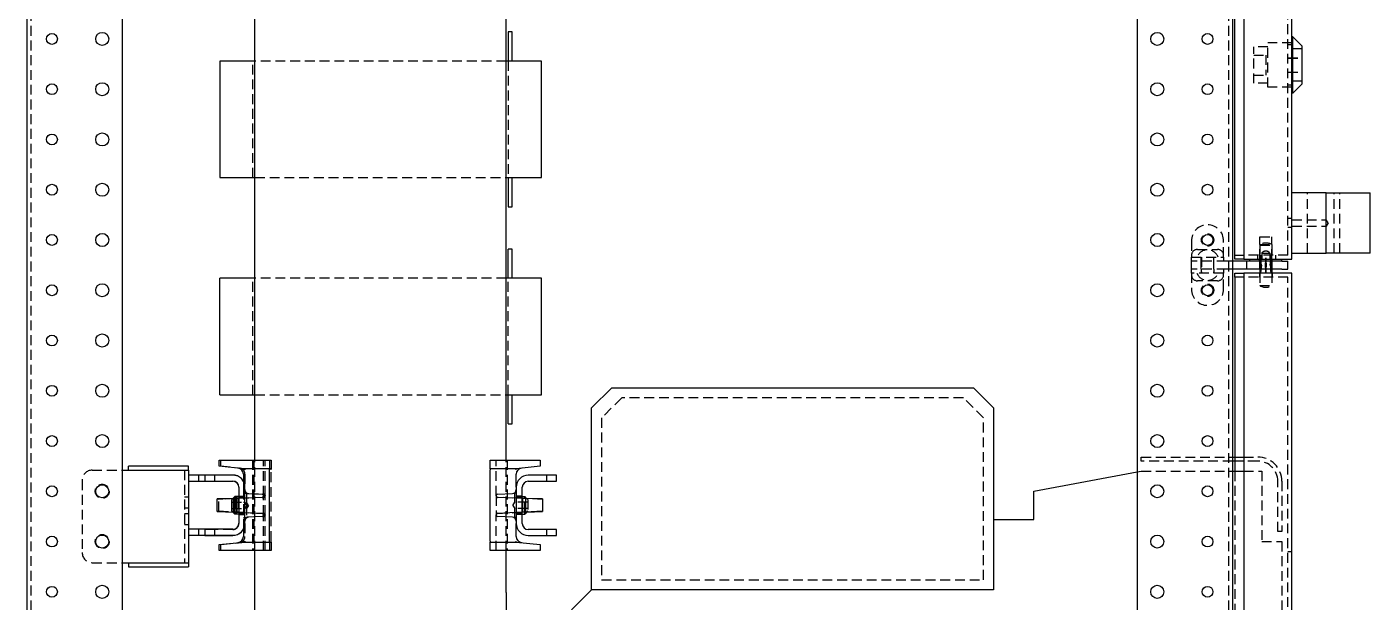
# Model space of a CAD drawing. Header units: millimetres. Extents: x -116965 to 323937, y 291661 to 566926.
# Drawn here: x -19694.9 to -19260.5, y 326257.5 to 326443.5 of the extents above; entities that cross this region are included whole.
import ezdxf

# ---------------------------------------------------------------- set-up
doc = ezdxf.new("R2010")
doc.units = ezdxf.units.MM
doc.linetypes.add('HIDDEN2', pattern=[4.7625, 3.175, -1.5875])
doc.layers.add('ALPHA', color=255, linetype='Continuous')
doc.layers.add('Pointille_Court', color=40, linetype='HIDDEN2', lineweight=25)

msp = doc.modelspace()

# ---------------------------------------------------------------- linework, layer by layer
at = {"layer": 'ALPHA'}
for p, q in [((-19694.934088, 326691.43863), (-19694.934088, 325911.43863)), ((-19664.059088, 326691.43863), (-19664.059088, 325911.43863)), ((-19335.809088, 326691.43863), (-19335.809088, 325911.43863)), ((-19304.934088, 326691.43863), (-19304.934088, 325911.43863)), ((-19304.284088, 326369.68863), (-19304.284088, 326492.53863)), ((-19301.359088, 326493.83863), (-19301.359088, 326368.38863)), ((-19285.759088, 326368.38863), (-19285.759088, 326493.83863)), ((-19621.159088, 326303.38863), (-19621.159088, 326486.36363)), ((-19539.909088, 326303.38863), (-19539.909088, 326486.36363)), ((-19539.259088, 326441.83863), (-19539.259088, 326432.41363)), ((-19537.959088, 326441.83863), (-19539.259088, 326441.83863)), ((-19537.959088, 326432.41363), (-19537.959088, 326441.83863)), ((-19285.434088, 326440.21363), (-19285.759088, 326440.21363)), ((-19282.509088, 326437.28863), (-19285.434088, 326440.21363)), ((-19285.434088, 326422.01363), (-19285.434088, 326440.21363)), ((-19282.509088, 326437.28863), (-19282.509088, 326424.93863)), ((-19621.159088, 326432.41363), (-19632.534088, 326432.41363)), ((-19632.534088, 326432.41363), (-19632.534088, 326394.71363)), ((-19528.534088, 326432.41363), (-19539.909088, 326432.41363)), ((-19528.534088, 326394.71363), (-19528.534088, 326432.41363)), ((-19282.509088, 326424.93863), (-19285.434088, 326422.01363)), ((-19285.434088, 326422.01363), (-19285.759088, 326422.01363)), ((-19632.534088, 326394.71363), (-19621.159088, 326394.71363)), ((-19539.909088, 326394.71363), (-19528.534088, 326394.71363)), ((-19539.259088, 326394.71363), (-19539.259088, 326385.28863)), ((-19537.959088, 326385.28863), (-19537.959088, 326394.71363)), ((-19274.709088, 326389.83863), (-19285.759088, 326389.83863)), ((-19274.709088, 326370.33863), (-19274.709088, 326389.83863)), ((-19274.709088, 326389.83863), (-19260.468759, 326389.83863)), ((-19260.468759, 326370.33863), (-19260.468759, 326389.83863)), ((-19539.259088, 326385.28863), (-19537.959088, 326385.28863)), ((-19539.259088, 326362.21363), (-19539.259088, 326371.63863)), ((-19537.959088, 326371.63863), (-19539.259088, 326371.63863)), ((-19537.959088, 326362.21363), (-19537.959088, 326371.63863)), ((-19300.384088, 326367.73863), (-19304.934088, 326367.73863)), ((-19304.284088, 326368.38863), (-19304.284088, 326369.68863)), ((-19304.284088, 326369.68863), (-19301.359088, 326369.68863)), ((-19301.359088, 326368.38863), (-19304.284088, 326368.38863)), ((-19301.359088, 326368.38863), (-19285.759088, 326368.38863)), ((-19300.384088, 326365.13863), (-19300.384088, 326367.73863)), ((-19289.009088, 326367.73863), (-19300.384088, 326367.73863)), ((-19299.409088, 326367.73863), (-19299.409088, 326368.38863)), ((-19289.009088, 326367.73863), (-19289.009088, 326368.38863)), ((-19289.009088, 326367.73863), (-19287.059088, 326367.73863)), ((-19287.059088, 326365.13863), (-19287.059088, 326367.73863)), ((-19285.759088, 326370.33863), (-19274.709088, 326370.33863)), ((-19260.468759, 326370.33863), (-19274.709088, 326370.33863)), ((-19632.534088, 326324.51363), (-19632.534088, 326362.21363)), ((-19621.159088, 326362.21363), (-19632.534088, 326362.21363)), ((-19528.534088, 326362.21363), (-19539.909088, 326362.21363)), ((-19528.534088, 326324.51363), (-19528.534088, 326362.21363)), ((-19300.384088, 326365.13863), (-19304.934088, 326365.13863)), ((-19304.284088, 326362.53863), (-19304.284088, 326363.83863)), ((-19304.284088, 326363.83863), (-19301.359088, 326363.83863)), ((-19304.284088, 326362.53863), (-19304.284088, 326304.36363)), ((-19301.359088, 326362.53863), (-19304.284088, 326362.53863)), ((-19285.759088, 326363.83863), (-19301.359088, 326363.83863)), ((-19301.359088, 326363.83863), (-19301.359088, 325978.38863)), ((-19289.009088, 326365.13863), (-19300.384088, 326365.13863)), ((-19296.159088, 326365.13863), (-19296.159088, 326363.83863)), ((-19292.259088, 326365.13863), (-19292.259088, 326363.83863)), ((-19289.009088, 326365.13863), (-19287.059088, 326365.13863)), ((-19285.759088, 325978.38863), (-19285.759088, 326363.83863)), ((-19632.534088, 326324.51363), (-19621.159088, 326324.51363)), ((-19539.909088, 326324.51363), (-19528.534088, 326324.51363)), ((-19539.259088, 326315.08863), (-19539.259088, 326324.51363)), ((-19537.959088, 326315.08863), (-19537.959088, 326324.51363)), ((-19512.284088, 326320.28863), (-19505.784088, 326326.78863)), ((-19505.784088, 326326.78863), (-19388.784088, 326326.78863)), ((-19388.784088, 326326.78863), (-19382.284088, 326320.28863)), ((-19512.284088, 326261.46363), (-19512.284088, 326320.28863)), ((-19382.284088, 326320.28863), (-19382.284088, 326261.46363)), ((-19539.259088, 326315.08863), (-19537.959088, 326315.08863)), ((-19662.109088, 326300.13863), (-19662.109088, 326301.43863)), ((-19642.609088, 326301.43863), (-19662.109088, 326301.43863)), ((-19642.609088, 326300.13863), (-19642.609088, 326301.43863)), ((-19632.696588, 326303.38863), (-19616.446588, 326303.38863)), ((-19632.696588, 326301.43863), (-19632.696588, 326303.38863)), ((-19624.896588, 326300.618816), (-19632.696588, 326301.43863)), ((-19616.446588, 326303.38863), (-19616.446588, 326300.61963)), ((-19545.109088, 326300.61963), (-19545.109088, 326303.38863)), ((-19545.109088, 326303.38863), (-19528.859088, 326303.38863)), ((-19528.859088, 326301.43863), (-19536.659088, 326300.618816)), ((-19528.859088, 326303.38863), (-19528.859088, 326301.43863)), ((-19304.934088, 326304.36363), (-19301.359088, 326304.36363)), ((-19301.359088, 326303.06363), (-19304.934088, 326303.06363)), ((-19304.284088, 326303.06363), (-19304.284088, 326299.81363)), ((-19664.059088, 326300.13863), (-19642.609088, 326300.13863)), ((-19642.609088, 326300.13863), (-19642.609088, 326270.23863)), ((-19639.359088, 326298.57863), (-19642.609088, 326298.57863)), ((-19642.609088, 326296.62863), (-19639.359088, 326296.62863)), ((-19639.359088, 326296.62863), (-19639.359088, 326298.57863)), ((-19628.309088, 326298.57863), (-19639.359088, 326298.57863)), ((-19639.359088, 326296.62863), (-19628.309088, 326296.62863)), ((-19637.409088, 326296.62863), (-19637.409088, 326296.56363)), ((-19637.409088, 326296.56363), (-19634.159088, 326296.56363)), ((-19634.159088, 326296.56363), (-19634.159088, 326296.62863)), ((-19634.159088, 326296.56363), (-19628.309088, 326296.56363)), ((-19616.446588, 326300.61963), (-19624.896588, 326300.61963)), ((-19624.896588, 326300.61963), (-19624.896588, 326300.618816)), ((-19624.896588, 326300.618816), (-19624.896588, 326300.29463)), ((-19624.896588, 326298.863029), (-19624.896588, 326296.566709)), ((-19616.446588, 326300.29463), (-19616.446588, 326300.61963)), ((-19616.446588, 326277.23263), (-19616.446588, 326300.29463)), ((-19536.659088, 326300.61963), (-19545.109088, 326300.61963)), ((-19545.109088, 326300.61963), (-19545.109088, 326300.29463)), ((-19545.109088, 326277.23263), (-19545.109088, 326300.29463)), ((-19536.659088, 326300.618816), (-19536.659088, 326300.61963)), ((-19536.659088, 326300.29463), (-19536.659088, 326300.618816)), ((-19536.659088, 326294.61363), (-19536.659088, 326298.863029)), ((-19526.909088, 326298.51363), (-19532.759088, 326298.51363)), ((-19532.759088, 326296.56363), (-19526.909088, 326296.56363)), ((-19526.909088, 326298.51363), (-19526.909088, 326296.56363)), ((-19523.659088, 326298.51363), (-19526.909088, 326298.51363)), ((-19526.909088, 326296.56363), (-19523.659088, 326296.56363)), ((-19523.659088, 326296.56363), (-19523.659088, 326298.51363)), ((-19369.284088, 326293.31363), (-19335.809088, 326299.570639)), ((-19304.934088, 326299.81363), (-19301.359088, 326299.81363)), ((-19626.359088, 326294.67863), (-19626.359088, 326282.97863)), ((-19624.409088, 326282.97863), (-19624.409088, 326294.67863)), ((-19623.641958, 326292.573802), (-19618.867075, 326292.407059)), ((-19542.688602, 326292.407059), (-19537.913719, 326292.573802)), ((-19536.659088, 326294.61363), (-19536.659088, 326282.91363)), ((-19534.709088, 326282.91363), (-19534.709088, 326294.61363)), ((-19369.284088, 326284.21363), (-19369.284088, 326293.31363)), ((-19628.266127, 326291.01659), (-19633.346588, 326290.837948)), ((-19627.951588, 326290.948195), (-19633.346588, 326290.71363)), ((-19633.346588, 326290.71363), (-19633.346588, 326290.837948)), ((-19633.346588, 326286.81363), (-19633.346588, 326290.71363)), ((-19628.351929, 326290.930789), (-19627.659088, 326291.62363)), ((-19626.976588, 326290.990586), (-19627.951588, 326290.948195)), ((-19627.951588, 326290.948195), (-19627.951588, 326286.579064)), ((-19626.359088, 326291.62363), (-19627.659088, 326291.62363)), ((-19627.659088, 326291.62363), (-19627.659088, 326290.960912)), ((-19626.359088, 326291.017434), (-19626.976588, 326290.990586)), ((-19626.976588, 326290.990586), (-19626.976588, 326286.536673)), ((-19618.862913, 326291.343355), (-19624.409088, 326291.102216)), ((-19618.396588, 326291.919856), (-19618.396588, 326291.830394)), ((-19543.159088, 326291.834289), (-19543.159088, 326291.919856)), ((-19536.659088, 326291.135072), (-19542.688719, 326291.34709)), ((-19534.709088, 326291.62363), (-19533.896588, 326291.62363)), ((-19534.579088, 326291.061934), (-19534.709088, 326291.066505)), ((-19534.579088, 326291.061934), (-19534.579088, 326286.64589)), ((-19533.604088, 326291.02765), (-19534.579088, 326291.061934)), ((-19533.289549, 326291.01659), (-19533.896588, 326291.62363)), ((-19533.896588, 326291.037935), (-19533.896588, 326291.62363)), ((-19528.209088, 326290.837948), (-19533.604088, 326291.02765)), ((-19533.604088, 326291.02765), (-19533.604088, 326286.700692)), ((-19528.209088, 326290.837948), (-19528.209088, 326287.003932)), ((-19633.346588, 326286.81363), (-19627.951588, 326286.579064)), ((-19628.351929, 326286.59647), (-19627.659088, 326285.90363)), ((-19627.951588, 326286.579064), (-19626.976588, 326286.536673)), ((-19627.659088, 326286.566347), (-19627.659088, 326285.90363)), ((-19626.359088, 326285.90363), (-19627.659088, 326285.90363)), ((-19626.976588, 326286.536673), (-19626.359088, 326286.509825)), ((-19624.409088, 326286.425043), (-19618.862913, 326286.183904)), ((-19618.867075, 326285.1202), (-19623.641958, 326284.953457)), ((-19618.396588, 326285.696865), (-19618.396588, 326285.607403)), ((-19543.159088, 326285.607403), (-19543.159088, 326285.702761)), ((-19542.698946, 326286.189493), (-19536.659088, 326286.528978)), ((-19537.913719, 326284.953457), (-19542.688602, 326285.1202)), ((-19534.709088, 326286.638583), (-19534.579088, 326286.64589)), ((-19534.709088, 326285.90363), (-19533.896588, 326285.90363)), ((-19534.579088, 326286.64589), (-19533.604088, 326286.700692)), ((-19533.069476, 326286.730742), (-19533.896588, 326285.90363)), ((-19533.896588, 326285.90363), (-19533.896588, 326286.684252)), ((-19533.604088, 326286.700692), (-19528.209088, 326287.003932)), ((-19533.203747, 326286.59647), (-19528.209088, 326286.81363)), ((-19528.209088, 326287.003932), (-19528.209088, 326286.81363)), ((-19382.284088, 326284.21363), (-19369.284088, 326284.21363)), ((-19639.359088, 326281.02863), (-19642.609088, 326281.02863)), ((-19639.359088, 326279.07863), (-19639.359088, 326281.02863)), ((-19628.309088, 326281.02863), (-19639.359088, 326281.02863)), ((-19624.896588, 326281.02555), (-19624.896588, 326278.66423)), ((-19624.409088, 326282.91363), (-19624.409088, 326282.97863)), ((-19536.659088, 326278.66423), (-19536.659088, 326282.91363)), ((-19526.909088, 326280.96363), (-19532.759088, 326280.96363)), ((-19526.909088, 326280.96363), (-19526.909088, 326279.01363)), ((-19523.659088, 326280.96363), (-19526.909088, 326280.96363)), ((-19523.659088, 326279.01363), (-19523.659088, 326280.96363)), ((-19642.609088, 326279.07863), (-19639.359088, 326279.07863)), ((-19639.359088, 326279.07863), (-19628.309088, 326279.07863)), ((-19637.409088, 326279.07863), (-19637.409088, 326279.01363)), ((-19637.409088, 326279.01363), (-19634.159088, 326279.01363)), ((-19634.159088, 326279.01363), (-19634.159088, 326279.07863)), ((-19634.159088, 326279.01363), (-19628.309088, 326279.01363)), ((-19632.696588, 326276.08863), (-19624.896588, 326276.908443)), ((-19632.696588, 326274.13863), (-19632.696588, 326276.08863)), ((-19624.896588, 326277.23263), (-19624.896588, 326276.908443)), ((-19624.896588, 326276.908443), (-19624.896588, 326276.90763)), ((-19624.896588, 326276.90763), (-19616.446588, 326276.90763)), ((-19616.446588, 326276.90763), (-19616.446588, 326277.23263)), ((-19616.446588, 326276.90763), (-19616.446588, 326274.13863)), ((-19545.109088, 326277.23263), (-19545.109088, 326276.90763)), ((-19545.109088, 326274.13863), (-19545.109088, 326276.90763)), ((-19545.109088, 326276.90763), (-19536.659088, 326276.90763)), ((-19536.659088, 326276.908443), (-19536.659088, 326277.23263)), ((-19536.659088, 326276.90763), (-19536.659088, 326276.908443)), ((-19536.659088, 326276.908443), (-19528.859088, 326276.08863)), ((-19532.759088, 326279.01363), (-19526.909088, 326279.01363)), ((-19528.859088, 326276.08863), (-19528.859088, 326274.13863)), ((-19526.909088, 326279.01363), (-19523.659088, 326279.01363)), ((-19616.446588, 326274.13863), (-19632.696588, 326274.13863)), ((-19621.159088, 326260.604115), (-19621.159088, 326274.13863)), ((-19528.859088, 326274.13863), (-19545.109088, 326274.13863)), ((-19539.909088, 326260.604115), (-19539.909088, 326274.13863)), ((-19664.059088, 326270.23863), (-19642.609088, 326270.23863)), ((-19662.109088, 326270.23863), (-19662.109088, 326268.93863)), ((-19662.109088, 326268.93863), (-19642.609088, 326268.93863)), ((-19642.609088, 326270.23863), (-19642.609088, 326268.93863)), ((-19621.159088, 326254.858872), (-19621.159088, 326260.604115)), ((-19539.909088, 326260.604115), (-19539.909088, 326254.858872)), ((-19518.784088, 326254.96363), (-19512.284088, 326261.46363)), ((-19382.284088, 326261.46363), (-19512.284088, 326261.46363))]:
    msp.add_line(p, q, dxfattribs=at)
for centre, radius in [((-19686.809088, 326439.56363), 1.755), ((-19670.559088, 326439.56363), 2.1125), ((-19329.309088, 326439.56363), 2.1125), ((-19313.059088, 326439.56363), 1.755), ((-19686.809088, 326423.31363), 1.755), ((-19670.559088, 326423.31363), 2.1125), ((-19329.309088, 326423.31363), 2.1125), ((-19313.059088, 326423.31363), 1.755), ((-19686.809088, 326407.06363), 1.755), ((-19670.559088, 326407.06363), 2.1125), ((-19329.309088, 326407.06363), 2.1125), ((-19313.059088, 326407.06363), 1.755), ((-19686.809088, 326390.81363), 1.755), ((-19670.559088, 326390.81363), 2.1125), ((-19329.309088, 326390.81363), 2.1125), ((-19313.059088, 326390.81363), 1.755), ((-19686.809088, 326374.56363), 1.755), ((-19670.559088, 326374.56363), 2.1125), ((-19329.309088, 326374.56363), 2.1125), ((-19313.059088, 326374.56363), 1.755), ((-19686.809088, 326358.31363), 1.755), ((-19670.559088, 326358.31363), 2.1125), ((-19329.309088, 326358.31363), 2.1125), ((-19313.059088, 326358.31363), 1.755), ((-19686.809088, 326342.06363), 1.755), ((-19670.559088, 326342.06363), 2.1125), ((-19329.309088, 326342.06363), 2.1125), ((-19313.059088, 326342.06363), 1.755), ((-19686.809088, 326325.81363), 1.755), ((-19670.559088, 326325.81363), 2.1125), ((-19329.309088, 326325.81363), 2.1125), ((-19313.059088, 326325.81363), 1.755), ((-19686.809088, 326309.56363), 1.755), ((-19670.559088, 326309.56363), 2.1125), ((-19329.309088, 326309.56363), 2.1125), ((-19313.059088, 326309.56363), 1.755), ((-19686.809088, 326293.31363), 1.755), ((-19670.559088, 326293.31363), 2.1125), ((-19329.309088, 326293.31363), 2.1125), ((-19313.059088, 326293.31363), 1.755), ((-19670.559088, 326277.06363), 2.1125), ((-19329.309088, 326277.06363), 2.1125), ((-19686.809088, 326277.06363), 1.755), ((-19313.059088, 326277.06363), 1.755), ((-19686.809088, 326260.81363), 1.755), ((-19670.559088, 326260.81363), 2.1125), ((-19329.309088, 326260.81363), 2.1125), ((-19313.059088, 326260.81363), 1.755)]:
    msp.add_circle(centre, radius, dxfattribs=at)
for centre, radius, start, end in [((-19628.309088, 326294.67863), 3.9, 0, 90), ((-19628.309088, 326294.67863), 1.95, 0, 90), ((-19628.309088, 326294.61363), 1.95, 0, 90), ((-19626.846588, 326298.863029), 1.95, 0, 84), ((-19534.709088, 326298.863029), 1.95, 96, 180), ((-19532.759088, 326294.61363), 3.9, 90, 180), ((-19532.759088, 326294.61363), 1.95, 90, 180), ((-19623.596588, 326293.87301), 1.3, 231.31781254, 268), ((-19618.884088, 326291.919856), 0.4875, 0, 88), ((-19542.671588, 326291.919856), 0.4875, 92, 180), ((-19537.959088, 326293.87301), 1.3, 272, 0), ((-19618.884088, 326291.830394), 0.4875, 272.48955292, 0), ((-19542.671588, 326291.834289), 0.4875, 180, 267.98615763), ((-19623.596588, 326283.654249), 1.3, 92, 128.68218746), ((-19618.884088, 326285.607403), 0.4875, 272, 0), ((-19618.884088, 326285.696865), 0.4875, 0, 87.51044708), ((-19542.671588, 326285.702761), 0.4875, 93.21706885, 180), ((-19542.671588, 326285.607403), 0.4875, 180, 268), ((-19537.959088, 326283.654249), 1.3, 0, 88), ((-19628.309088, 326282.97863), 1.95, 270, 0), ((-19628.309088, 326282.97863), 3.9, 270, 0), ((-19628.309088, 326282.91363), 3.9, 270, 0), ((-19532.759088, 326282.91363), 3.9, 180, 270), ((-19532.759088, 326282.91363), 1.95, 180, 270), ((-19626.846588, 326278.66423), 1.95, 276, 0), ((-19534.709088, 326278.66423), 1.95, 180, 264)]:
    msp.add_arc(centre, radius, start, end, dxfattribs=at)
for major_axis, ratio, start_param, end_param in [((0.162431, 24.917985), 0.0779847629, 2.1257914248, 2.1777898095), ((-1.765627, -24.917919), 0.0332164699, 5.2692293627, 5.3212277474), ((1.765627, -24.917919), 0.0332164699, 0.9619575598, 1.0139559445), ((-0.162431, 24.917985), 0.0779847629, 4.1053954977, 4.1573938823)]:
    msp.add_ellipse((-19294.209088, 326378.258125), major_axis=major_axis, ratio=ratio, start_param=start_param, end_param=end_param, dxfattribs=at)
at = {"layer": 'Pointille_Court'}
for p, q in [((-19693.634088, 326691.43863), (-19693.634088, 325911.43863)), ((-19306.234088, 326691.43863), (-19306.234088, 325911.43863)), ((-19287.059088, 326369.68863), (-19287.059088, 326492.53863)), ((-19293.559088, 326436.96363), (-19298.109088, 326436.96363)), ((-19298.109088, 326425.26363), (-19298.109088, 326436.96363)), ((-19285.759088, 326438.26363), (-19293.559088, 326438.26363)), ((-19293.559088, 326423.96363), (-19293.559088, 326438.26363)), ((-19285.759088, 326437.61363), (-19287.059088, 326437.61363)), ((-19282.509088, 326436.31363), (-19287.059088, 326436.31363)), ((-19621.809088, 326394.71363), (-19621.809088, 326432.41363)), ((-19539.909088, 326432.41363), (-19621.159088, 326432.41363)), ((-19539.259088, 326432.41363), (-19539.259088, 326394.71363)), ((-19298.109088, 326434.36363), (-19294.209088, 326434.36363)), ((-19294.209088, 326434.36363), (-19294.209088, 326427.86363)), ((-19287.059088, 326433.422063), (-19282.509088, 326433.422063)), ((-19287.059088, 326433.354698), (-19282.509088, 326433.354698)), ((-19298.109088, 326427.86363), (-19294.209088, 326427.86363)), ((-19287.059088, 326428.872561), (-19282.509088, 326428.872561)), ((-19287.059088, 326428.805196), (-19282.509088, 326428.805196)), ((-19293.559088, 326425.26363), (-19298.109088, 326425.26363)), ((-19285.759088, 326423.96363), (-19293.559088, 326423.96363)), ((-19282.509088, 326425.91363), (-19287.059088, 326425.91363)), ((-19285.759088, 326424.61363), (-19287.059088, 326424.61363)), ((-19621.159088, 326394.71363), (-19539.909088, 326394.71363)), ((-19280.688493, 326370.33863), (-19280.688493, 326389.83863)), ((-19272.088875, 326370.33863), (-19272.088875, 326389.83863)), ((-19270.218759, 326370.33863), (-19270.218759, 326389.83863)), ((-19285.759088, 326381.55113), (-19287.059088, 326381.55113)), ((-19285.759088, 326381.12863), (-19274.709088, 326381.12863)), ((-19285.759088, 326379.04863), (-19274.709088, 326379.04863)), ((-19274.084193, 326380.08863), (-19274.709088, 326381.12863)), ((-19274.084193, 326380.08863), (-19274.709088, 326379.04863)), ((-19296.126574, 326368.38863), (-19296.126574, 326375.53863)), ((-19296.126574, 326375.53863), (-19292.291574, 326375.53863)), ((-19292.291574, 326368.38863), (-19292.291574, 326375.53863)), ((-19285.759088, 326378.62613), (-19287.059088, 326378.62613)), ((-19318.259088, 326374.23863), (-19318.259088, 326369.03863)), ((-19316.309088, 326371.50863), (-19309.809088, 326371.50863)), ((-19307.859088, 326369.03863), (-19307.859088, 326374.23863)), ((-19296.159088, 326373.06863), (-19296.159088, 326365.13863)), ((-19296.159088, 326373.06863), (-19292.259088, 326373.06863)), ((-19296.126574, 326372.93863), (-19292.291574, 326372.93863)), ((-19292.259088, 326373.06863), (-19292.259088, 326365.13863)), ((-19318.259088, 326369.03863), (-19307.859088, 326369.03863)), ((-19318.259088, 326367.73863), (-19318.259088, 326369.03863)), ((-19318.259088, 326365.13863), (-19318.259088, 326367.73863)), ((-19306.884088, 326367.73863), (-19318.259088, 326367.73863)), ((-19315.074088, 326367.73863), (-19315.074088, 326369.03863)), ((-19315.074088, 326365.13863), (-19315.074088, 326367.73863)), ((-19315.009088, 326369.03863), (-19315.009088, 326363.83863)), ((-19311.109088, 326369.03863), (-19311.109088, 326363.83863)), ((-19311.044088, 326367.73863), (-19311.044088, 326369.03863)), ((-19311.044088, 326365.13863), (-19311.044088, 326367.73863)), ((-19307.859088, 326369.03863), (-19307.859088, 326367.73863)), ((-19304.934088, 326367.73863), (-19306.884088, 326367.73863)), ((-19287.059088, 326369.68863), (-19301.359088, 326369.68863)), ((-19296.809088, 326368.38863), (-19296.809088, 326369.68863)), ((-19296.224088, 326367.73863), (-19296.224088, 326368.38863)), ((-19296.159088, 326365.13863), (-19296.159088, 326367.73863)), ((-19295.614454, 326366.43863), (-19295.997974, 326366.481811)), ((-19295.997974, 326366.395448), (-19295.614454, 326366.43863)), ((-19295.996444, 326366.43863), (-19295.777966, 326366.43863)), ((-19295.614454, 326366.43863), (-19295.994901, 326366.481929)), ((-19295.614454, 326366.43863), (-19295.994901, 326366.39533)), ((-19295.614454, 326366.43863), (-19295.897838, 326368.821963)), ((-19295.614454, 326366.43863), (-19295.897838, 326364.055296)), ((-19295.78025, 326366.481929), (-19295.614454, 326366.43863)), ((-19295.78025, 326366.39533), (-19295.614454, 326366.43863)), ((-19295.614454, 326366.43863), (-19295.777966, 326366.43863)), ((-19295.775684, 326366.481811), (-19295.614454, 326366.43863)), ((-19295.614454, 326366.43863), (-19295.775684, 326366.395448)), ((-19295.671588, 326368.38863), (-19295.671588, 326369.68863)), ((-19295.509088, 326370.33863), (-19295.509088, 326368.38863)), ((-19295.509088, 326370.33863), (-19292.909088, 326370.33863)), ((-19294.431378, 326366.481811), (-19294.209088, 326366.43863)), ((-19294.209088, 326366.43863), (-19294.431378, 326366.395448)), ((-19294.209088, 326366.43863), (-19294.427566, 326366.43863)), ((-19294.423739, 326366.481929), (-19294.209088, 326366.43863)), ((-19294.423739, 326366.39533), (-19294.209088, 326366.43863)), ((-19294.209088, 326366.43863), (-19294.209088, 326368.821963)), ((-19294.209088, 326366.43863), (-19293.994438, 326366.481929)), ((-19294.209088, 326366.43863), (-19293.986798, 326366.481811)), ((-19294.209088, 326366.43863), (-19294.209088, 326364.055296)), ((-19293.99061, 326366.43863), (-19294.209088, 326366.43863)), ((-19293.986798, 326366.395448), (-19294.209088, 326366.43863)), ((-19294.209088, 326366.43863), (-19293.994438, 326366.39533)), ((-19292.909088, 326370.33863), (-19292.909088, 326368.38863)), ((-19292.803723, 326366.43863), (-19292.520339, 326368.821963)), ((-19292.803723, 326366.43863), (-19292.637926, 326366.481929)), ((-19292.423276, 326366.481929), (-19292.803723, 326366.43863)), ((-19292.420202, 326366.481811), (-19292.803723, 326366.43863)), ((-19292.803723, 326366.43863), (-19292.642492, 326366.481811)), ((-19292.803723, 326366.43863), (-19292.520339, 326364.055296)), ((-19292.64021, 326366.43863), (-19292.803723, 326366.43863)), ((-19292.423276, 326366.39533), (-19292.803723, 326366.43863)), ((-19292.803723, 326366.43863), (-19292.420202, 326366.395448)), ((-19292.642492, 326366.395448), (-19292.803723, 326366.43863)), ((-19292.803723, 326366.43863), (-19292.637926, 326366.39533)), ((-19292.746588, 326368.38863), (-19292.746588, 326369.68863)), ((-19292.64021, 326366.43863), (-19292.421733, 326366.43863)), ((-19292.259088, 326365.13863), (-19292.259088, 326367.73863)), ((-19292.194088, 326367.73863), (-19292.194088, 326368.38863)), ((-19290.959088, 326368.38863), (-19290.959088, 326369.68863)), ((-19621.809088, 326324.51363), (-19621.809088, 326362.21363)), ((-19539.909088, 326362.21363), (-19621.159088, 326362.21363)), ((-19539.259088, 326324.51363), (-19539.259088, 326362.21363)), ((-19306.884088, 326365.13863), (-19318.259088, 326365.13863)), ((-19318.259088, 326363.83863), (-19318.259088, 326365.13863)), ((-19318.259088, 326363.83863), (-19318.259088, 326358.63863)), ((-19307.859088, 326363.83863), (-19318.259088, 326363.83863)), ((-19315.074088, 326365.13863), (-19315.074088, 326363.83863)), ((-19311.044088, 326365.13863), (-19311.044088, 326363.83863)), ((-19307.859088, 326365.13863), (-19307.859088, 326363.83863)), ((-19307.859088, 326358.63863), (-19307.859088, 326363.83863)), ((-19304.934088, 326365.13863), (-19306.884088, 326365.13863)), ((-19287.059088, 326362.53863), (-19301.359088, 326362.53863)), ((-19296.224088, 326363.83863), (-19296.224088, 326362.53863)), ((-19296.159088, 326363.83863), (-19296.159088, 326359.80863)), ((-19292.259088, 326363.83863), (-19292.259088, 326359.80863)), ((-19292.194088, 326363.83863), (-19292.194088, 326362.53863)), ((-19287.059088, 325979.68863), (-19287.059088, 326362.53863)), ((-19309.809088, 326361.36863), (-19316.309088, 326361.36863)), ((-19296.159088, 326359.80863), (-19292.259088, 326359.80863)), ((-19621.159088, 326324.51363), (-19539.909088, 326324.51363)), ((-19502.534088, 326323.53863), (-19509.034088, 326317.03863)), ((-19392.034088, 326323.53863), (-19502.534088, 326323.53863)), ((-19385.534088, 326317.03863), (-19392.034088, 326323.53863)), ((-19509.034088, 326317.03863), (-19509.034088, 326264.71363)), ((-19385.534088, 326264.71363), (-19385.534088, 326317.03863)), ((-19632.209088, 326301.43863), (-19632.209088, 326303.38863)), ((-19624.409088, 326300.618816), (-19632.209088, 326301.43863)), ((-19621.971588, 326303.38863), (-19621.971588, 326274.13863)), ((-19621.646588, 326303.38863), (-19621.646588, 326274.13863)), ((-19621.484088, 326303.38863), (-19621.484088, 326274.13863)), ((-19621.159088, 326274.13863), (-19621.159088, 326303.38863)), ((-19618.396588, 326291.919856), (-19618.396588, 326303.38863)), ((-19617.909088, 326291.919856), (-19617.909088, 326303.38863)), ((-19616.446588, 326303.38863), (-19615.959088, 326303.38863)), ((-19615.959088, 326303.38863), (-19615.959088, 326300.61963)), ((-19543.159088, 326291.919856), (-19543.159088, 326303.38863)), ((-19539.909088, 326274.13863), (-19539.909088, 326303.38863)), ((-19539.584088, 326303.38863), (-19539.584088, 326274.13863)), ((-19334.509088, 326304.36363), (-19304.934088, 326304.36363)), ((-19334.509088, 326303.06363), (-19334.509088, 326304.36363)), ((-19304.934088, 326303.06363), (-19334.509088, 326303.06363)), ((-19304.284088, 326304.36363), (-19304.284088, 326303.06363)), ((-19301.359088, 326304.36363), (-19296.809088, 326304.36363)), ((-19296.809088, 326303.06363), (-19301.359088, 326303.06363)), ((-19677.059088, 326296.88863), (-19677.059088, 326273.48863)), ((-19673.809088, 326300.13863), (-19664.059088, 326300.13863)), ((-19643.909088, 326300.13863), (-19643.909088, 326270.23863)), ((-19637.409088, 326298.51363), (-19637.409088, 326296.62863)), ((-19634.159088, 326298.51363), (-19637.409088, 326298.51363)), ((-19634.159088, 326296.62863), (-19634.159088, 326298.51363)), ((-19628.309088, 326298.51363), (-19634.159088, 326298.51363)), ((-19624.896588, 326296.566709), (-19624.896588, 326293.87301)), ((-19624.409088, 326300.61963), (-19624.409088, 326300.618816)), ((-19624.409088, 326300.618816), (-19624.409088, 326300.29463)), ((-19624.409088, 326298.863029), (-19624.409088, 326294.67863)), ((-19615.959088, 326300.61963), (-19616.446588, 326300.61963)), ((-19615.959088, 326300.29463), (-19615.959088, 326300.61963)), ((-19615.959088, 326277.23263), (-19615.959088, 326300.29463)), ((-19335.809088, 326299.570639), (-19334.509088, 326299.81363)), ((-19334.509088, 326299.81363), (-19304.934088, 326299.81363)), ((-19304.284088, 326299.81363), (-19304.284088, 326041.43863)), ((-19301.359088, 326299.81363), (-19295.509088, 326299.81363)), ((-19295.509088, 326299.81363), (-19295.509088, 326277.06363)), ((-19290.309088, 326280.31363), (-19290.309088, 326296.56363)), ((-19289.009088, 326296.56363), (-19289.009088, 326280.31363)), ((-19624.896588, 326293.87301), (-19624.896588, 326283.654249)), ((-19624.896588, 326292.66363), (-19624.409088, 326292.66363)), ((-19624.409088, 326292.66363), (-19623.921588, 326292.66363)), ((-19623.921588, 326292.66363), (-19623.921588, 326288.76363)), ((-19623.154458, 326292.573802), (-19618.379575, 326292.407059)), ((-19536.659088, 326292.66363), (-19537.146588, 326292.66363)), ((-19537.146588, 326284.86363), (-19537.146588, 326292.66363)), ((-19642.609088, 326291.46113), (-19643.909088, 326291.46113)), ((-19642.609088, 326287.88613), (-19643.909088, 326287.88613)), ((-19618.379457, 326291.34709), (-19632.859088, 326290.837948)), ((-19627.464088, 326290.948195), (-19632.859088, 326290.71363)), ((-19632.859088, 326290.71363), (-19632.859088, 326290.837948)), ((-19632.859088, 326286.81363), (-19632.859088, 326290.71363)), ((-19628.634088, 326290.64863), (-19628.351929, 326290.930789)), ((-19628.634088, 326288.76363), (-19628.634088, 326290.64863)), ((-19628.634088, 326289.80363), (-19624.896588, 326289.80363)), ((-19628.634088, 326286.87863), (-19628.634088, 326288.76363)), ((-19618.866957, 326291.34709), (-19628.266127, 326291.01659)), ((-19628.146588, 326290.64863), (-19627.171588, 326291.62363)), ((-19628.146588, 326288.76363), (-19628.146588, 326290.64863)), ((-19628.146588, 326286.87863), (-19628.146588, 326288.76363)), ((-19627.951588, 326291.02765), (-19627.951588, 326290.948195)), ((-19627.659088, 326290.960912), (-19627.659088, 326288.76363)), ((-19627.659088, 326288.76363), (-19627.659088, 326286.566347)), ((-19627.464088, 326291.02765), (-19627.464088, 326290.948195)), ((-19626.489088, 326290.990586), (-19627.464088, 326290.948195)), ((-19627.464088, 326290.948195), (-19627.464088, 326286.579064)), ((-19627.171588, 326291.62363), (-19627.171588, 326288.76363)), ((-19627.171588, 326288.76363), (-19627.171588, 326285.90363)), ((-19626.976588, 326290.990586), (-19626.976588, 326291.061934)), ((-19618.375413, 326291.343355), (-19626.489088, 326290.990586)), ((-19626.489088, 326290.990586), (-19626.489088, 326291.061934)), ((-19626.489088, 326290.990586), (-19626.489088, 326286.536673)), ((-19626.359088, 326291.78613), (-19624.409088, 326291.78613)), ((-19626.359088, 326291.75363), (-19624.409088, 326291.75363)), ((-19626.359088, 326291.72113), (-19624.409088, 326291.72113)), ((-19626.359088, 326291.68863), (-19624.409088, 326291.68863)), ((-19624.896588, 326291.62363), (-19626.359088, 326291.62363)), ((-19626.359088, 326291.59113), (-19624.409088, 326291.59113)), ((-19626.359088, 326291.52613), (-19624.409088, 326291.52613)), ((-19624.409088, 326291.102216), (-19626.359088, 326291.017434)), ((-19624.409088, 326291.62363), (-19624.896588, 326291.62363)), ((-19624.896588, 326289.80363), (-19624.409088, 326289.80363)), ((-19623.784193, 326288.76363), (-19624.409088, 326289.80363)), ((-19623.784193, 326288.76363), (-19624.409088, 326287.72363)), ((-19623.296693, 326288.76363), (-19623.921588, 326289.80363)), ((-19623.296693, 326288.76363), (-19623.921588, 326287.72363)), ((-19623.921588, 326288.76363), (-19623.921588, 326284.86363)), ((-19618.396588, 326285.696865), (-19618.396588, 326291.830394)), ((-19617.909088, 326291.919856), (-19617.909088, 326291.830394)), ((-19617.909088, 326285.696865), (-19617.909088, 326291.830394)), ((-19543.159088, 326291.834289), (-19543.159088, 326285.702761)), ((-19528.209088, 326290.71363), (-19542.692764, 326291.343355)), ((-19537.771483, 326288.76363), (-19537.146588, 326289.80363)), ((-19537.771483, 326288.76363), (-19537.146588, 326287.72363)), ((-19534.709088, 326291.72113), (-19536.659088, 326291.72113)), ((-19534.709088, 326291.68863), (-19536.659088, 326291.68863)), ((-19536.659088, 326291.62363), (-19534.709088, 326291.62363)), ((-19534.709088, 326291.52613), (-19536.659088, 326291.52613)), ((-19534.709088, 326291.066505), (-19536.659088, 326291.135072)), ((-19532.921588, 326289.80363), (-19536.659088, 326289.80363)), ((-19533.896588, 326286.684252), (-19533.896588, 326291.037935)), ((-19532.921588, 326290.64863), (-19533.289549, 326291.01659)), ((-19532.921588, 326290.64863), (-19532.921588, 326286.87863)), ((-19642.609088, 326286.06613), (-19643.909088, 326286.06613)), ((-19633.346588, 326287.003932), (-19618.85673, 326286.189493)), ((-19632.859088, 326287.003932), (-19618.36923, 326286.189493)), ((-19632.859088, 326286.81363), (-19627.464088, 326286.579064)), ((-19628.634088, 326287.72363), (-19624.896588, 326287.72363)), ((-19628.634088, 326286.87863), (-19628.351929, 326286.59647)), ((-19628.146588, 326286.87863), (-19627.171588, 326285.90363)), ((-19627.464088, 326286.579064), (-19626.489088, 326286.536673)), ((-19626.489088, 326286.536673), (-19618.375413, 326286.183904)), ((-19626.359088, 326286.509825), (-19624.409088, 326286.425043)), ((-19626.359088, 326286.06613), (-19624.409088, 326286.06613)), ((-19626.359088, 326286.00113), (-19624.409088, 326286.00113)), ((-19626.359088, 326285.90363), (-19624.409088, 326285.90363)), ((-19626.359088, 326285.87113), (-19624.409088, 326285.87113)), ((-19626.359088, 326285.83863), (-19624.409088, 326285.83863)), ((-19626.359088, 326285.80613), (-19624.409088, 326285.80613)), ((-19624.896588, 326287.72363), (-19624.409088, 326287.72363)), ((-19624.896588, 326284.86363), (-19624.409088, 326284.86363)), ((-19624.896588, 326283.654249), (-19624.896588, 326281.02555)), ((-19624.409088, 326284.86363), (-19623.921588, 326284.86363)), ((-19618.379575, 326285.1202), (-19623.154458, 326284.953457)), ((-19618.396588, 326274.13863), (-19618.396588, 326285.607403)), ((-19617.909088, 326285.696865), (-19617.909088, 326285.607403)), ((-19617.909088, 326274.13863), (-19617.909088, 326285.607403)), ((-19543.159088, 326274.13863), (-19543.159088, 326285.607403)), ((-19542.692764, 326286.183904), (-19533.203747, 326286.59647)), ((-19536.659088, 326284.86363), (-19537.146588, 326284.86363)), ((-19532.921588, 326287.72363), (-19536.659088, 326287.72363)), ((-19536.659088, 326286.528978), (-19534.709088, 326286.638583)), ((-19534.709088, 326286.00113), (-19536.659088, 326286.00113)), ((-19536.659088, 326285.90363), (-19534.709088, 326285.90363)), ((-19534.709088, 326285.83863), (-19536.659088, 326285.83863)), ((-19534.709088, 326285.80613), (-19536.659088, 326285.80613)), ((-19534.579088, 326286.64589), (-19534.579088, 326286.536673)), ((-19533.604088, 326286.700692), (-19533.604088, 326286.579064)), ((-19532.921588, 326286.87863), (-19533.069476, 326286.730742)), ((-19642.609088, 326282.49113), (-19643.909088, 326282.49113)), ((-19637.409088, 326280.96363), (-19637.409088, 326279.07863)), ((-19634.159088, 326280.96363), (-19637.409088, 326280.96363)), ((-19634.159088, 326279.07863), (-19634.159088, 326280.96363)), ((-19628.309088, 326280.96363), (-19634.159088, 326280.96363)), ((-19626.359088, 326282.97863), (-19626.359088, 326282.91363)), ((-19624.409088, 326282.91363), (-19624.409088, 326278.66423)), ((-19289.009088, 326280.31363), (-19290.309088, 326280.31363)), ((-19632.209088, 326276.08863), (-19624.409088, 326276.908443)), ((-19632.209088, 326274.13863), (-19632.209088, 326276.08863)), ((-19624.409088, 326277.23263), (-19624.409088, 326276.908443)), ((-19624.409088, 326276.908443), (-19624.409088, 326276.90763)), ((-19616.446588, 326276.90763), (-19615.959088, 326276.90763)), ((-19615.959088, 326276.90763), (-19615.959088, 326277.23263)), ((-19615.959088, 326276.90763), (-19615.959088, 326274.13863)), ((-19295.509088, 326277.06363), (-19289.009088, 326277.06363)), ((-19289.009088, 326277.06363), (-19289.009088, 326041.43863)), ((-19615.959088, 326274.13863), (-19616.446588, 326274.13863)), ((-19287.059088, 326273.81363), (-19285.759088, 326273.81363)), ((-19673.809088, 326270.23863), (-19664.059088, 326270.23863)), ((-19509.034088, 326264.71363), (-19385.534088, 326264.71363))]:
    msp.add_line(p, q, dxfattribs=at)
for centre, radius in [((-19313.059088, 326374.56363), 2.015), ((-19313.059088, 326358.31363), 2.015), ((-19670.559088, 326293.31363), 2.275), ((-19670.559088, 326277.06363), 2.275)]:
    msp.add_circle(centre, radius, dxfattribs=at)
for centre, radius, start, end in [((-19313.059088, 326374.23863), 5.2, 0, 180), ((-19316.309088, 326369.55863), 1.95, 90, 180), ((-19313.059088, 326367.720348), 3.658281, 21.12202138, 158.87797862), ((-19309.809088, 326369.55863), 1.95, 0, 90), ((-19294.209088, 326369.67238), 3.91625, 60.13716564, 119.86283436), ((-19294.209088, 326369.36363), 1.625, 36.86989764, 143.13010236), ((-19316.309088, 326363.31863), 1.95, 180, 270), ((-19313.059088, 326365.156911), 3.658281, 201.12202138, 338.87797862), ((-19309.809088, 326363.31863), 1.95, 270, 0), ((-19313.059088, 326358.63863), 5.2, 180, 0), ((-19294.209088, 326363.20488), 3.91625, 240.13716564, 299.86283436), ((-19296.809088, 326296.56363), 7.8, 0, 90), ((-19296.809088, 326296.56363), 6.5, 0, 90), ((-19673.809088, 326296.88863), 3.25, 90, 180), ((-19628.309088, 326294.61363), 3.9, 0, 90), ((-19626.359088, 326298.863029), 1.95, 0, 84), ((-19623.596588, 326293.87301), 1.3, 180, 231.31781254), ((-19623.109088, 326293.87301), 1.3, 180, 268), ((-19618.396588, 326291.919856), 0.4875, 0, 88), ((-19618.884088, 326291.834289), 0.4875, 272.01384237, 0), ((-19618.396588, 326291.834289), 0.4875, 272.01384237, 0), ((-19618.396588, 326291.830394), 0.4875, 272.48955292, 0), ((-19542.671588, 326291.830394), 0.4875, 180, 267.51044708), ((-19623.596588, 326283.654249), 1.3, 128.68218746, 180), ((-19623.109088, 326283.654249), 1.3, 92, 180), ((-19618.884088, 326285.702761), 0.4875, 0, 86.78293115), ((-19618.396588, 326285.607403), 0.4875, 272, 0), ((-19618.396588, 326285.696865), 0.4875, 0, 87.51044708), ((-19618.396588, 326285.702761), 0.4875, 0, 86.78293115), ((-19542.671588, 326285.696865), 0.4875, 92.48955292, 180), ((-19628.309088, 326282.91363), 1.95, 270, 0), ((-19626.359088, 326278.66423), 1.95, 276, 0), ((-19673.809088, 326273.48863), 3.25, 180, 270)]:
    msp.add_arc(centre, radius, start, end, dxfattribs=at)
for centre, major_axis, ratio, start_param, end_param in [((-19294.209088, 326366.215828), (-1.949936, 0.232934), 0.0676868882, 5.8779727804, 5.8819151496), ((-19294.209088, 326378.258125), (0.162431, 24.917985), 0.0779847629, 2.0635467155, 2.0655141579), ((-19294.209088, 326354.619134), (0.162431, -24.917985), 0.0779847629, 4.2176711493, 4.2196385917), ((-19294.209088, 326366.661431), (1.949936, 0.232934), 0.0676868882, 3.5428628112, 3.5468051803), ((-19294.209088, 326354.619134), (0.162431, -24.917985), 0.0779847629, 4.1053954977, 4.2156962226), ((-19294.209088, 326378.258125), (0.162431, 24.917985), 0.0779847629, 2.0674890846, 2.1257914248), ((-19294.209088, 326354.619134), (-1.765627, 24.917919), 0.0332164699, 0.9619575598, 1.0722582847), ((-19294.209088, 326378.258125), (-1.765627, -24.917919), 0.0332164699, 5.2109270225, 5.2692293627), ((-19294.209088, 326366.215828), (-1.949936, 0.232934), 0.0676868882, 5.6534289616, 5.6573713307), ((-19294.209088, 326366.661431), (1.949936, 0.232934), 0.0676868882, 3.7674066301, 3.7713489992), ((-19294.209088, 326378.258125), (-1.765627, -24.917919), 0.0332164699, 5.2069846534, 5.2089520958), ((-19294.209088, 326354.619134), (-1.765627, 24.917919), 0.0332164699, 1.0742332114, 1.0762006538), ((-19294.209088, 326366.215828), (-1.95, 0), 0.1372965938, 4.8226897053, 4.8266320744), ((-19294.209088, 326378.258125), (1.605405, -24.917886), 0.0444209743, 5.2017690771, 5.2037365195), ((-19294.209088, 326354.619134), (1.605405, 24.917886), 0.0444209743, 1.0794487877, 1.0814162301), ((-19294.209088, 326366.661431), (1.95, 0), 0.1372965938, 4.5981458864, 4.6020882555), ((-19294.209088, 326354.619134), (1.605405, 24.917886), 0.0444209743, 0.9671731361, 1.077473861), ((-19294.209088, 326378.258125), (1.605405, -24.917886), 0.0444209743, 5.2057114462, 5.3160121711), ((-19294.209088, 326354.619134), (-1.605405, 24.917886), 0.0444209743, 5.2057114462, 5.3160121711), ((-19294.209088, 326378.258125), (-1.605405, -24.917886), 0.0444209743, 0.9671731361, 1.077473861), ((-19294.209088, 326366.215828), (-1.95, 0), 0.1372965938, 4.5981458864, 4.6020882555), ((-19294.209088, 326366.661431), (1.95, 0), 0.1372965938, 4.8226897053, 4.8266320744), ((-19294.209088, 326378.258125), (-1.605405, -24.917886), 0.0444209743, 1.0794487877, 1.0814162301), ((-19294.209088, 326354.619134), (-1.605405, 24.917886), 0.0444209743, 5.2017690771, 5.2037365195), ((-19294.209088, 326366.215828), (-1.949936, -0.232934), 0.0676868882, 3.7674066301, 3.7713489992), ((-19294.209088, 326378.258125), (1.765627, -24.917919), 0.0332164699, 1.0742332114, 1.0762006538), ((-19294.209088, 326354.619134), (1.765627, 24.917919), 0.0332164699, 5.2069846534, 5.2089520958), ((-19294.209088, 326366.661431), (1.949936, -0.232934), 0.0676868882, 5.6534289616, 5.6573713307), ((-19294.209088, 326354.619134), (1.765627, 24.917919), 0.0332164699, 5.2109270225, 5.3212277474), ((-19294.209088, 326378.258125), (1.765627, -24.917919), 0.0332164699, 1.0139559445, 1.0722582847), ((-19294.209088, 326354.619134), (-0.162431, -24.917985), 0.0779847629, 2.0674890846, 2.1777898095), ((-19294.209088, 326378.258125), (-0.162431, 24.917985), 0.0779847629, 4.1573938823, 4.2156962226), ((-19294.209088, 326366.215828), (-1.949936, -0.232934), 0.0676868882, 3.5428628112, 3.5468051803), ((-19294.209088, 326366.661431), (1.949936, -0.232934), 0.0676868882, 5.8779727804, 5.8819151496), ((-19294.209088, 326378.258125), (-0.162431, 24.917985), 0.0779847629, 4.2176711493, 4.2196385917), ((-19294.209088, 326354.619134), (-0.162431, -24.917985), 0.0779847629, 2.0635467155, 2.0655141579)]:
    msp.add_ellipse(centre, major_axis=major_axis, ratio=ratio, start_param=start_param, end_param=end_param, dxfattribs=at)

doc.saveas('drawing.dxf')
